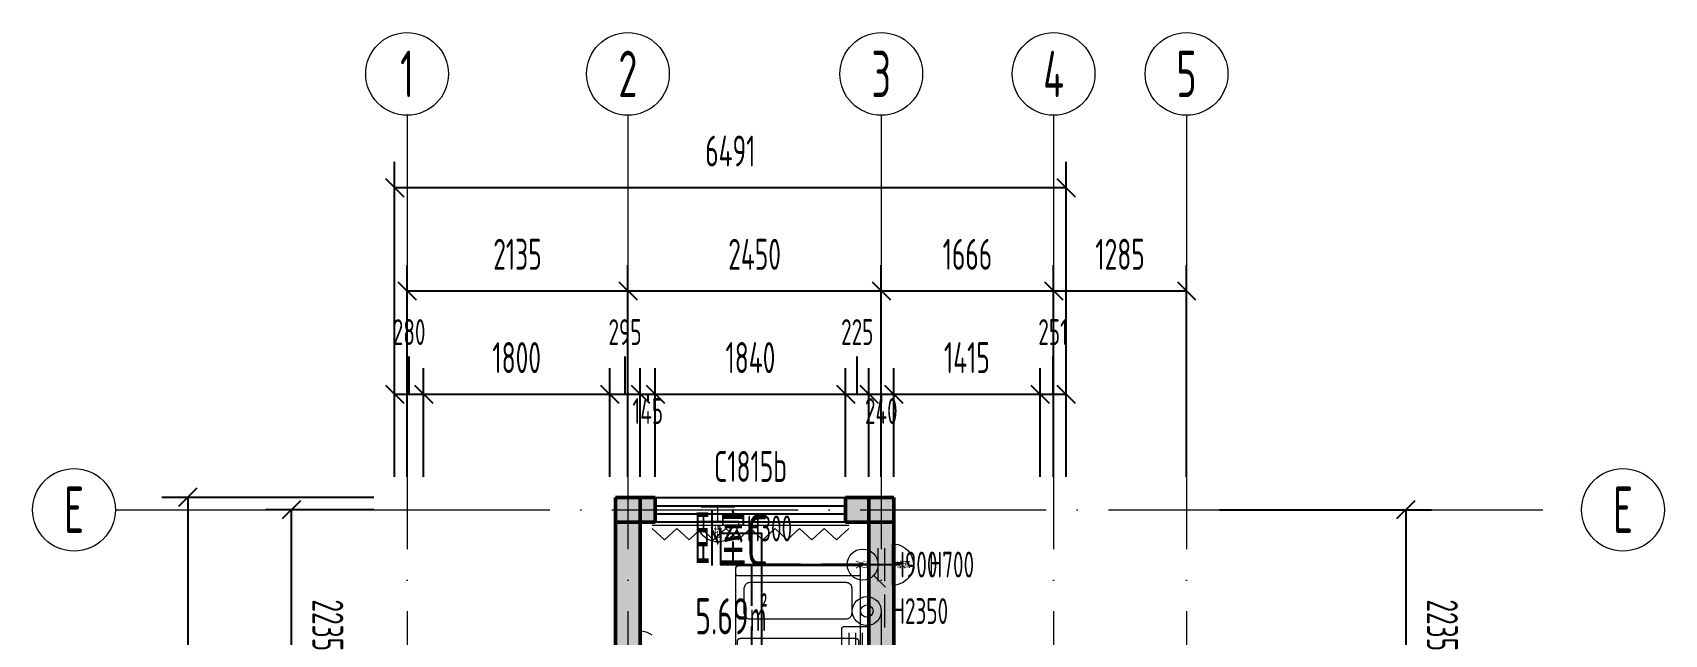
# Model space of a CAD drawing. Header units: millimetres. Extents: x -26062 to 33338, y -26608 to 15392.
# Drawn here: x -3500 to 12276, y -1326 to 4500 of the extents above; entities that cross this region are included whole.
import ezdxf
from ezdxf.enums import TextEntityAlignment as Align

# ---------------------------------------------------------------- set-up
doc = ezdxf.new("R2010")
doc.units = ezdxf.units.MM
doc.header["$LTSCALE"] = 100
doc.linetypes.add('CENTER', pattern=[24, 18, -3, 0, -3])
doc.linetypes.add('DASHED', pattern=[6, 4, -2])
for name, color, linetype, lineweight in [('AXIS', 1, 'CENTER', 13), ('AXIS-NUM', 3, 'CONTINUOUS', 18), ('DIM', 3, 'CONTINUOUS', 13), ('ELEC', 6, 'CONTINUOUS', 18), ('FURN', 8, 'CONTINUOUS', 13), ('MEP-LIGHT', 30, 'CONTINUOUS', 25), ('MEP-POWER', 1, 'CONTINUOUS', 25), ('ROOM-TEXT', 7, 'CONTINUOUS', 25), ('WALL', 7, 'CONTINUOUS', 50), ('WALL-HATCH', 7, 'CONTINUOUS', 13), ('WINDOW', 4, 'CONTINUOUS', 25)]:
    doc.layers.add(name, color=color, linetype=linetype, lineweight=lineweight)
doc.styles.add('HZ', font='gbenor.shx', dxfattribs={"width": 0.7, "bigfont": 'gbcbig.shx'})
doc.dimstyles.new('GB', dxfattribs={"dimscale": 100, "dimtxt": 3, "dimasz": 1.25, "dimexe": 2.5, "dimexo": 2, "dimgap": 1, "dimtad": 1, "dimdec": 0, "dimtxsty": 'HZ', "dimtsz": 1.25, "dimcen": 2.5, "dimazin": 3, "dimtfac": 1, "dimtmove": 1, "dimatfit": 3})

# ---------------------------------------------------------------- blocks, each defined once
blk = doc.blocks.new('家具-单人床1.2m-1')
at = {"color": 0, "lineweight": -2}
blk.add_line((-585, -24), (585, -24), dxfattribs=at)
for points in [[(-570, 880), (570, 880), (574.79, 879.79), (579.17, 879.17), (583.13, 878.13), (586.67, 876.67), (589.79, 874.79), (592.5, 872.5), (594.79, 869.79), (596.67, 866.67), (598.13, 863.13), (599.17, 859.17), (599.79, 854.79), (600, 850), (600, -850), (599.79, -854.79), (599.17, -859.17), (598.13, -863.12), (596.67, -866.67), (594.79, -869.79), (592.5, -872.5), (589.79, -874.79), (586.67, -876.67), (583.13, -878.12), (579.17, -879.17), (574.79, -879.79), (570, -880), (-570, -880), (-574.79, -879.79), (-579.17, -879.17), (-583.12, -878.12), (-586.67, -876.67), (-589.79, -874.79), (-592.5, -872.5), (-594.79, -869.79), (-596.67, -866.67), (-598.12, -863.12), (-599.17, -859.17), (-599.79, -854.79), (-600, -850), (-600, 850), (-599.79, 854.79), (-599.17, 859.17), (-598.12, 863.13), (-596.67, 866.67), (-594.79, 869.79), (-592.5, 872.5), (-589.79, 874.79), (-586.67, 876.67), (-583.12, 878.13), (-579.17, 879.17), (-574.79, 879.79)], [(-580, 880), (580, 880), (583.19, 879.86), (586.11, 879.44), (588.75, 878.75), (591.11, 877.78), (593.19, 876.53), (595, 875), (596.53, 873.19), (597.78, 871.11), (598.75, 868.75), (599.44, 866.11), (599.86, 863.19), (600, 860), (600, 800), (599.86, 796.81), (599.44, 793.89), (598.75, 791.25), (597.78, 788.89), (596.53, 786.81), (595, 785), (593.19, 783.47), (591.11, 782.22), (588.75, 781.25), (586.11, 780.56), (583.19, 780.14), (580, 780), (-580, 780), (-583.19, 780.14), (-586.11, 780.56), (-588.75, 781.25), (-591.11, 782.22), (-593.19, 783.47), (-595, 785), (-596.53, 786.81), (-597.78, 788.89), (-598.75, 791.25), (-599.44, 793.89), (-599.86, 796.81), (-600, 800), (-600, 860), (-599.86, 863.19), (-599.44, 866.11), (-598.75, 868.75), (-597.78, 871.11), (-596.53, 873.19), (-595, 875), (-593.19, 876.53), (-591.11, 877.78), (-588.75, 878.75), (-586.11, 879.44), (-583.19, 879.86)], [(-450, 720), (450, 720), (461.18, 719.51), (471.39, 718.06), (480.63, 715.63), (488.89, 712.22), (496.18, 707.85), (502.5, 702.5), (507.85, 696.18), (512.22, 688.89), (515.63, 680.63), (518.06, 671.39), (519.51, 661.18), (520, 650), (520, 430), (519.51, 418.82), (518.06, 408.61), (515.63, 399.38), (512.22, 391.11), (507.85, 383.82), (502.5, 377.5), (496.18, 372.15), (488.89, 367.78), (480.63, 364.38), (471.39, 361.94), (461.18, 360.49), (450, 360), (-450, 360), (-461.18, 360.49), (-471.39, 361.94), (-480.62, 364.38), (-488.89, 367.78), (-496.18, 372.15), (-502.5, 377.5), (-507.85, 383.82), (-512.22, 391.11), (-515.62, 399.38), (-518.06, 408.61), (-519.51, 418.82), (-520, 430), (-520, 650), (-519.51, 661.18), (-518.06, 671.39), (-515.62, 680.63), (-512.22, 688.89), (-507.85, 696.18), (-502.5, 702.5), (-496.18, 707.85), (-488.89, 712.22), (-480.62, 715.63), (-471.39, 718.06), (-461.18, 719.51)], [(-555, 176), (555, 176), (559.79, 175.79), (564.17, 175.17), (568.13, 174.13), (571.67, 172.67), (574.79, 170.79), (577.5, 168.5), (579.79, 165.79), (581.67, 162.67), (583.13, 159.13), (584.17, 155.17), (584.79, 150.79), (585, 146), (585, -835), (584.79, -839.79), (584.17, -844.17), (583.13, -848.12), (581.67, -851.67), (579.79, -854.79), (577.5, -857.5), (574.79, -859.79), (571.67, -861.67), (568.13, -863.12), (564.17, -864.17), (559.79, -864.79), (555, -865), (-555, -865), (-559.79, -864.79), (-564.17, -864.17), (-568.12, -863.12), (-571.67, -861.67), (-574.79, -859.79), (-577.5, -857.5), (-579.79, -854.79), (-581.67, -851.67), (-583.12, -848.12), (-584.17, -844.17), (-584.79, -839.79), (-585, -835), (-585, 146), (-584.79, 150.79), (-584.17, 155.17), (-583.12, 159.13), (-581.67, 162.67), (-579.79, 165.79), (-577.5, 168.5), (-574.79, 170.79), (-571.67, 172.67), (-568.12, 174.13), (-564.17, 175.17), (-559.79, 175.79)]]:
    blk.add_lwpolyline(points, close=True, dxfattribs=at)
blk = doc.blocks.new('家具-落地窗帘-2')
at = {"color": 0, "lineweight": -2}
blk.add_line((-950, 60), (950, 60), dxfattribs=at)
blk.add_lwpolyline([(-950, 30), (-831.25, -80), (-712.5, 30), (-593.75, -80), (-475, 30), (-356.25, -80), (-237.5, 30), (-118.75, -80), (0, 30), (118.75, -80), (237.5, 30), (356.25, -80), (475, 30), (593.75, -80), (712.5, 30), (831.25, -80), (950, 30)], dxfattribs=at)
blk = doc.blocks.new('家具-挂机空调-3')
at = {"color": 0, "lineweight": -2}
for p, q in [((-390, 65), (390, 65)), ((-390, 0), (390, 0)), ((-390, -65), (390, -65))]:
    blk.add_line(p, q, dxfattribs=at)
at = {"color": 0, "linetype": 'DASHED', "lineweight": -2}
blk.add_lwpolyline([(-430, 130), (430, 130), (433.19, 129.86), (436.11, 129.44), (438.75, 128.75), (441.11, 127.78), (443.19, 126.53), (445, 125), (446.53, 123.19), (447.78, 121.11), (448.75, 118.75), (449.44, 116.11), (449.86, 113.19), (450, 110), (450, -110), (449.86, -113.19), (449.44, -116.11), (448.75, -118.75), (447.78, -121.11), (446.53, -123.19), (445, -125), (443.19, -126.53), (441.11, -127.78), (438.75, -128.75), (436.11, -129.44), (433.19, -129.86), (430, -130), (-430, -130), (-433.19, -129.86), (-436.11, -129.44), (-438.75, -128.75), (-441.11, -127.78), (-443.19, -126.53), (-445, -125), (-446.53, -123.19), (-447.78, -121.11), (-448.75, -118.75), (-449.44, -116.11), (-449.86, -113.19), (-450, -110), (-450, 110), (-449.86, 113.19), (-449.44, 116.11), (-448.75, 118.75), (-447.78, 121.11), (-446.53, 123.19), (-445, 125), (-443.19, 126.53), (-441.11, 127.78), (-438.75, 128.75), (-436.11, 129.44), (-433.19, 129.86)], close=True, dxfattribs=at)
blk = doc.blocks.new('*D27')
at = {"color": 0, "lineweight": -2}
for p, q in [((140, 1000), (140, 1363.64)), ((0, 200), (0, 1250)), ((280, 200), (280, 1250)), ((-88.39, 1088.39), (88.39, 911.61)), ((0, 1000), (280, 1000)), ((191.61, 1088.39), (368.39, 911.61))]:
    blk.add_line(p, q, dxfattribs=at)
at = {"color": 0, "lineweight": -2, "style": 'HZ', "width": 0.7}
blk.add_text('280', height=250, dxfattribs=at).set_placement((140, 1401.14), align=Align.BOTTOM_CENTER)
blk = doc.blocks.new('*D28')
at = {"color": 0, "lineweight": -2}
for p, q in [((280, 200), (280, 1250)), ((2080, 200), (2080, 1250)), ((191.61, 1088.39), (368.39, 911.61)), ((280, 1000), (2080, 1000)), ((1991.61, 1088.39), (2168.39, 911.61))]:
    blk.add_line(p, q, dxfattribs=at)
at = {"color": 0, "lineweight": -2, "style": 'HZ', "width": 0.7}
blk.add_text('1800', height=300, dxfattribs=at).set_placement((1180, 1113.64), align=Align.BOTTOM_CENTER)
blk = doc.blocks.new('*D29')
at = {"color": 0, "lineweight": -2}
for p, q in [((2227.5, 1000), (2227.5, 1363.64)), ((2080, 200), (2080, 1250)), ((2375, 200), (2375, 1250)), ((1991.61, 1088.39), (2168.39, 911.61)), ((2080, 1000), (2375, 1000)), ((2286.61, 1088.39), (2463.39, 911.61))]:
    blk.add_line(p, q, dxfattribs=at)
at = {"color": 0, "lineweight": -2, "style": 'HZ', "width": 0.7}
blk.add_text('295', height=250, dxfattribs=at).set_placement((2227.5, 1401.14), align=Align.BOTTOM_CENTER)
blk = doc.blocks.new('*D30')
at = {"color": 0, "lineweight": -2}
for p, q in [((2375, 200), (2375, 1250)), ((2520, 200), (2520, 1250)), ((2286.61, 1088.39), (2463.39, 911.61)), ((2375, 1000), (2520, 1000)), ((2431.61, 1088.39), (2608.39, 911.61)), ((2447.5, 1000), (2447.5, 923.86))]:
    blk.add_line(p, q, dxfattribs=at)
at = {"color": 0, "lineweight": -2, "style": 'HZ', "width": 0.7}
blk.add_text('145', height=250, dxfattribs=at).set_placement((2447.5, 636.36), align=Align.BOTTOM_CENTER)
blk = doc.blocks.new('*D31')
at = {"color": 0, "lineweight": -2}
for p, q in [((2520, 200), (2520, 1250)), ((4360, 200), (4360, 1250)), ((2431.61, 1088.39), (2608.39, 911.61)), ((2520, 1000), (4360, 1000)), ((4271.61, 1088.39), (4448.39, 911.61))]:
    blk.add_line(p, q, dxfattribs=at)
at = {"color": 0, "lineweight": -2, "style": 'HZ', "width": 0.7}
blk.add_text('1840', height=300, dxfattribs=at).set_placement((3440, 1113.64), align=Align.BOTTOM_CENTER)
blk = doc.blocks.new('*D32')
at = {"color": 0, "lineweight": -2}
for p, q in [((4472.5, 1000), (4472.5, 1363.64)), ((4360, 200), (4360, 1250)), ((4585, 200), (4585, 1250)), ((4271.61, 1088.39), (4448.39, 911.61)), ((4360, 1000), (4585, 1000)), ((4496.61, 1088.39), (4673.39, 911.61))]:
    blk.add_line(p, q, dxfattribs=at)
at = {"color": 0, "lineweight": -2, "style": 'HZ', "width": 0.7}
blk.add_text('225', height=250, dxfattribs=at).set_placement((4472.5, 1401.14), align=Align.BOTTOM_CENTER)
blk = doc.blocks.new('*D33')
at = {"color": 0, "lineweight": -2}
for p, q in [((4585, 200), (4585, 1250)), ((4825, 200), (4825, 1250)), ((4496.61, 1088.39), (4673.39, 911.61)), ((4585, 1000), (4825, 1000)), ((4705, 1000), (4705, 923.86)), ((4736.61, 1088.39), (4913.39, 911.61))]:
    blk.add_line(p, q, dxfattribs=at)
at = {"color": 0, "lineweight": -2, "style": 'HZ', "width": 0.7}
blk.add_text('240', height=250, dxfattribs=at).set_placement((4705, 636.36), align=Align.BOTTOM_CENTER)
blk = doc.blocks.new('*D34')
at = {"color": 0, "lineweight": -2}
for p, q in [((4825, 200), (4825, 1250)), ((6240, 200), (6240, 1250)), ((4736.61, 1088.39), (4913.39, 911.61)), ((4825, 1000), (6240, 1000)), ((6151.61, 1088.39), (6328.39, 911.61))]:
    blk.add_line(p, q, dxfattribs=at)
at = {"color": 0, "lineweight": -2, "style": 'HZ', "width": 0.7}
blk.add_text('1415', height=300, dxfattribs=at).set_placement((5532.5, 1113.64), align=Align.BOTTOM_CENTER)
blk = doc.blocks.new('*D35')
at = {"color": 0, "lineweight": -2}
for p, q in [((6365.5, 1000), (6365.5, 1363.64)), ((6240, 200), (6240, 1250)), ((6491, 200), (6491, 1250)), ((6151.61, 1088.39), (6328.39, 911.61)), ((6240, 1000), (6491, 1000)), ((6402.61, 1088.39), (6579.39, 911.61))]:
    blk.add_line(p, q, dxfattribs=at)
at = {"color": 0, "lineweight": -2, "style": 'HZ', "width": 0.7}
blk.add_text('251', height=250, dxfattribs=at).set_placement((6365.5, 1401.14), align=Align.BOTTOM_CENTER)
blk = doc.blocks.new('*D36')
at = {"color": 0, "lineweight": -2}
for p, q in [((0, 200), (0, 3250)), ((6491, 200), (6491, 3250)), ((-88.39, 3088.39), (88.39, 2911.61)), ((0, 3000), (6491, 3000)), ((6402.61, 3088.39), (6579.39, 2911.61))]:
    blk.add_line(p, q, dxfattribs=at)
at = {"color": 0, "lineweight": -2, "style": 'HZ', "width": 0.7}
blk.add_text('6491', height=300, dxfattribs=at).set_placement((3245.5, 3113.64), align=Align.BOTTOM_CENTER)
blk = doc.blocks.new('*D45')
at = {"color": 0, "lineweight": -2}
for p, q in [((-200, 0), (-2250, 0)), ((-1911.61, 88.39), (-2088.39, -88.39)), ((-2000, 0), (-2000, -10212)), ((-200, -10212), (-2250, -10212)), ((-1911.61, -10123.61), (-2088.39, -10300.39))]:
    blk.add_line(p, q, dxfattribs=at)
at = {"color": 0, "lineweight": -2, "style": 'HZ', "width": 0.7}
blk.add_text('10212', height=300, rotation=-90, dxfattribs=at).set_placement((-1886.36, -5106), align=Align.BOTTOM_CENTER)
blk = doc.blocks.new('*D54')
at = {"color": 0, "lineweight": -2}
for p, q in [((120, 200), (120, 2250)), ((2255, 200), (2255, 2250)), ((31.61, 2088.39), (208.39, 1911.61)), ((2166.61, 2088.39), (2343.39, 1911.61)), ((120, 2000), (2255, 2000))]:
    blk.add_line(p, q, dxfattribs=at)
at = {"color": 0, "lineweight": -2, "style": 'HZ', "width": 0.7}
blk.add_text('2135', height=300, dxfattribs=at).set_placement((1187.5, 2113.64), align=Align.BOTTOM_CENTER)
blk = doc.blocks.new('*D56')
at = {"color": 0, "lineweight": -2}
for p, q in [((2255, 200), (2255, 2250)), ((4705, 200), (4705, 2250)), ((2166.61, 2088.39), (2343.39, 1911.61)), ((4616.61, 2088.39), (4793.39, 1911.61)), ((2255, 2000), (4705, 2000))]:
    blk.add_line(p, q, dxfattribs=at)
at = {"color": 0, "lineweight": -2, "style": 'HZ', "width": 0.7}
blk.add_text('2450', height=300, dxfattribs=at).set_placement((3480, 2113.64), align=Align.BOTTOM_CENTER)
blk = doc.blocks.new('*D58')
at = {"color": 0, "lineweight": -2}
for p, q in [((4705, 200), (4705, 2250)), ((6371, 200), (6371, 2250)), ((4616.61, 2088.39), (4793.39, 1911.61)), ((6282.61, 2088.39), (6459.39, 1911.61)), ((4705, 2000), (6371, 2000))]:
    blk.add_line(p, q, dxfattribs=at)
at = {"color": 0, "lineweight": -2, "style": 'HZ', "width": 0.7}
blk.add_text('1666', height=300, dxfattribs=at).set_placement((5538, 2113.64), align=Align.BOTTOM_CENTER)
blk = doc.blocks.new('*D60')
at = {"color": 0, "lineweight": -2}
for p, q in [((6371, 200), (6371, 2250)), ((7656, 200), (7656, 2250)), ((6282.61, 2088.39), (6459.39, 1911.61)), ((7567.61, 2088.39), (7744.39, 1911.61)), ((6371, 2000), (7656, 2000))]:
    blk.add_line(p, q, dxfattribs=at)
at = {"color": 0, "lineweight": -2, "style": 'HZ', "width": 0.7}
blk.add_text('1285', height=300, dxfattribs=at).set_placement((7013.5, 2113.64), align=Align.BOTTOM_CENTER)
blk = doc.blocks.new('*D62')
at = {"color": 0, "lineweight": -2}
for p, q in [((-200, -120), (-1250, -120)), ((-911.61, -31.61), (-1088.39, -208.39)), ((-1000, -120), (-1000, -2355)), ((-200, -2355), (-1250, -2355)), ((-911.61, -2266.61), (-1088.39, -2443.39))]:
    blk.add_line(p, q, dxfattribs=at)
at = {"color": 0, "lineweight": -2, "style": 'HZ', "width": 0.7}
blk.add_text('2235', height=300, rotation=-90, dxfattribs=at).set_placement((-886.36, -1237.5), align=Align.BOTTOM_CENTER)
blk = doc.blocks.new('*D63')
at = {"color": 0, "lineweight": -2}
for p, q in [((7976, -120), (10026, -120)), ((9864.39, -31.61), (9687.61, -208.39)), ((9776, -120), (9776, -2355)), ((7976, -2355), (10026, -2355)), ((9864.39, -2266.61), (9687.61, -2443.39))]:
    blk.add_line(p, q, dxfattribs=at)
at = {"color": 0, "lineweight": -2, "style": 'HZ', "width": 0.7}
blk.add_text('2235', height=300, rotation=-90, dxfattribs=at).set_placement((9889.64, -1237.5), align=Align.BOTTOM_CENTER)

msp = doc.modelspace()

# ---------------------------------------------------------------- hatches: boundary and pattern name
at = {"layer": 'WALL-HATCH'}
for points in [[(2135, 0), (2520, 0), (2520, -240), (2135, -240)], [(2375, 0), (2375, -2475), (2135, -2475), (2135, 0)], [(4360, 0), (4825, 0), (4825, -240), (4360, -240)], [(4825, 0), (4825, -2475), (4585, -2475), (4585, 0)]]:
    msp.add_hatch(color=256, dxfattribs=at).paths.add_polyline_path(points)

# ---------------------------------------------------------------- linework, layer by layer
at = {"layer": 'AXIS'}
for p, q in [((120, 3700), (120, -13912)), ((2255, 3700), (2255, -13912)), ((4705, 3700), (4705, -13912)), ((6371, 3700), (6371, -13912)), ((7656, 3700), (7656, -13912)), ((-2700, -120), (11476, -120))]:
    msp.add_line(p, q, dxfattribs=at)
at = {"layer": 'AXIS-NUM'}
for centre in [(120, 4100), (2255, 4100), (4705, 4100), (6371, 4100), (7656, 4100), (-3100, -120), (11876, -120)]:
    msp.add_circle(centre, 400, dxfattribs=at)
at = {"layer": 'ELEC'}
for p, q in [((2965, -90), (3285, -90)), ((3125, -230), (3125, -90)), ((4675, -810), (4675, -490)), ((4735, -490), (4735, -810)), ((4625, -750), (4745, -870)), ((4815, -650), (4675, -650)), ((4735, -940), (4735, -1260))]:
    msp.add_line(p, q, dxfattribs=at)
for points in [[(2925, -230), (3325, -230), (3323.29, -256.11), (3318.19, -281.76), (3309.78, -306.54), (3298.21, -330), (3283.67, -351.75), (3266.42, -371.42), (3246.75, -388.67), (3225, -403.21), (3201.54, -414.78), (3176.76, -423.19), (3151.11, -428.29), (3125, -430), (3098.89, -428.29), (3073.24, -423.19), (3048.46, -414.78), (3025, -403.21), (3003.25, -388.67), (2983.58, -371.42), (2966.33, -351.75), (2951.79, -330), (2940.22, -306.54), (2931.81, -281.76), (2926.71, -256.11)], [(4815, -850), (4815, -450), (4841.11, -451.71), (4866.76, -456.81), (4891.54, -465.22), (4915, -476.79), (4936.75, -491.33), (4956.42, -508.58), (4973.67, -528.25), (4988.21, -550), (4999.78, -573.46), (5008.19, -598.24), (5013.29, -623.89), (5015, -650), (5013.29, -676.11), (5008.19, -701.76), (4999.78, -726.54), (4988.21, -750), (4973.67, -771.75), (4956.42, -791.42), (4936.75, -808.67), (4915, -823.21), (4891.54, -834.78), (4866.76, -843.19), (4841.11, -848.29)]]:
    msp.add_lwpolyline(points, close=True, dxfattribs=at)
msp.add_lwpolyline([(2365, -1690), (2365, -1290), (2391.11, -1291.71), (2416.76, -1296.81), (2441.54, -1305.22), (2465, -1316.79), (2486.75, -1331.33)], dxfattribs=at)
for centre, radius in [((4525, -650), 150), ((4565, -1100), 140), ((4565, -1100), 60)]:
    msp.add_circle(centre, radius, dxfattribs=at)
at = {"layer": 'MEP-LIGHT', "linetype": 'DASHED'}
msp.add_lwpolyline([(4525, -650), (3450, -650), (3450, -1550), (3480, -1550), (3480, -1527)], dxfattribs=at)
at = {"layer": 'MEP-POWER'}
for points in [[(3555, -2754), (3555, -2750), (3550, -2750), (3550, -350), (3150, -350), (3150, -300), (3125, -300)], [(3125, -300), (3150, -300), (3150, -650), (4885, -650)]]:
    msp.add_lwpolyline(points, dxfattribs=at)
at = {"layer": 'WALL'}
for p, q in [((2135, 0), (2520, 0)), ((2135, 0), (2135, -2475)), ((2375, 0), (2375, -2475)), ((2520, 0), (2520, -240)), ((4360, 0), (4825, 0)), ((4360, 0), (4360, -240)), ((4585, 0), (4585, -2475)), ((4825, 0), (4825, -2475)), ((2135, -240), (2520, -240)), ((4360, -240), (4825, -240))]:
    msp.add_line(p, q, dxfattribs=at)
at = {"layer": 'WINDOW'}
for p, q in [((2520, -80), (4360, -80)), ((2520, -160), (4360, -160))]:
    msp.add_line(p, q, dxfattribs=at)
msp.add_lwpolyline([(2520, 0), (4360, 0), (4360, -240), (2520, -240)], close=True, dxfattribs=at)

# ---------------------------------------------------------------- block references
at = {"layer": 'FURN'}
for name, p in [('家具-落地窗帘-2', (3440, -330)), ('家具-单人床1.2m-1', (3900, -1540))]:
    msp.add_blockref(name, p, dxfattribs=at)
at = {"layer": 'FURN', "rotation": 270}
msp.add_blockref('家具-挂机空调-3', (4455, -1700), dxfattribs=at)

# ---------------------------------------------------------------- texts
at = {"layer": 'AXIS-NUM', "style": 'HZ', "width": 0.7}
for s, p in [('1', (120, 4100)), ('2', (2255, 4100)), ('3', (4705, 4100)), ('4', (6371, 4100)), ('5', (7656, 4100)), ('E', (-3100, -120)), ('E', (11876, -120))]:
    msp.add_text(s, height=450, dxfattribs=at).set_placement(p, align=Align.MIDDLE_CENTER)
at = {"layer": 'ELEC', "style": 'HZ', "width": 0.7}
msp.add_text('插', height=115.2, dxfattribs=at).set_placement((3125, -340), align=Align.MIDDLE_CENTER)
for s, p in [('H300', (3405, -300)), ('H900', (4805, -650)), ('H700', (5165, -650)), ('H2350', (4805, -1100))]:
    msp.add_text(s, height=250, dxfattribs=at).set_placement(p, align=Align.MIDDLE_LEFT)
for s, rotation, p in [('双', -90, (4515, -650)), ('插', 90, (4925, -650))]:
    msp.add_text(s, height=115.2, rotation=rotation, dxfattribs=at).set_placement(p, align=Align.MIDDLE_CENTER)
at = {"layer": 'ROOM-TEXT', "style": 'HZ', "width": 0.7}
msp.add_text('卧室C', height=500, dxfattribs=at).set_placement((3253.57, -815), align=Align.BOTTOM_CENTER)
msp.add_text('5.69㎡', height=350, dxfattribs=at).set_placement((3253.57, -975), align=Align.TOP_CENTER)
at = {"layer": 'WINDOW', "style": 'HZ', "width": 0.7}
msp.add_text('C1815b', height=300, dxfattribs=at).set_placement((3440, 300), align=Align.MIDDLE_CENTER)

# ---------------------------------------------------------------- dimensions: what is measured, and where the dimension line sits
at = {"layer": 'DIM'}
for base, p1, p2, picture, middle in [((6491, 3000), (0, 0), (6491, 0), '*D36', (3245.5, 3263.64)), ((2255, 2000), (120, 0), (2255, 0), '*D54', (1187.5, 2263.64)), ((4705, 2000), (2255, 0), (4705, 0), '*D56', (3480, 2263.64)), ((6371, 2000), (4705, 0), (6371, 0), '*D58', (5538, 2263.64)), ((7656, 2000), (6371, 0), (7656, 0), '*D60', (7013.5, 2263.64)), ((2080, 1000), (280, 0), (2080, 0), '*D28', (1180, 1263.64)), ((4360, 1000), (2520, 0), (4360, 0), '*D31', (3440, 1263.64)), ((6240, 1000), (4825, 0), (6240, 0), '*D34', (5532.5, 1263.64))]:
    dim = msp.add_linear_dim(base=base, p1=p1, p2=p2, dimstyle='GB', dxfattribs=at)
    dim.commit()
    dim.dimension.update_dxf_attribs({"geometry": picture, "text_midpoint": middle})
for base, p1, p2, picture, middle in [((280, 1000), (0, 0), (280, 0), '*D27', (140, 1526.14)), ((2375, 1000), (2080, 0), (2375, 0), '*D29', (2227.5, 1526.14)), ((4585, 1000), (4360, 0), (4585, 0), '*D32', (4472.5, 1526.14)), ((6491, 1000), (6240, 0), (6491, 0), '*D35', (6365.5, 1526.14)), ((2520, 1000), (2375, 0), (2520, 0), '*D30', (2447.5, 761.36)), ((4825, 1000), (4585, 0), (4825, 0), '*D33', (4705, 761.36))]:
    dim = msp.add_linear_dim(base=base, p1=p1, p2=p2, dimstyle='GB', dxfattribs=at)
    dim.commit()
    dim.dimension.update_dxf_attribs({"geometry": picture, "text_midpoint": middle, "dimtype": 160})
for base, p1, p2, picture, middle in [((-2000, -10212), (0, 0), (0, -10212), '*D45', (-1736.36, -5106)), ((-1000, -2355), (0, -120), (0, -2355), '*D62', (-736.36, -1237.5)), ((9776, -2355), (7776, -120), (7776, -2355), '*D63', (10039.64, -1237.5))]:
    dim = msp.add_linear_dim(base=base, p1=p1, p2=p2, angle=270, dimstyle='GB', dxfattribs=at)
    dim.commit()
    dim.dimension.update_dxf_attribs({"geometry": picture, "text_midpoint": middle})

doc.saveas('drawing.dxf')
